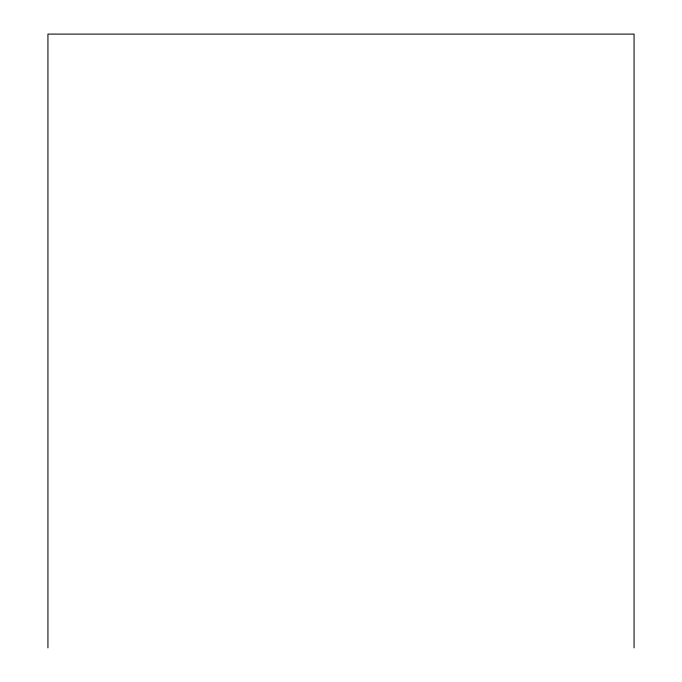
<?xml version="1.0" encoding="UTF-8"?>
<svg xmlns="http://www.w3.org/2000/svg" width="682" height="682" viewBox="0 0 682 682"><rect width="100%" height="100%" fill="white"/><g stroke="black" fill="none" stroke-linecap="round" stroke-linejoin="round"><path stroke-width="1.02" d="M634.064 647.9L634.064 34.1L47.936 34.1L47.936 647.9"/></g></svg>
